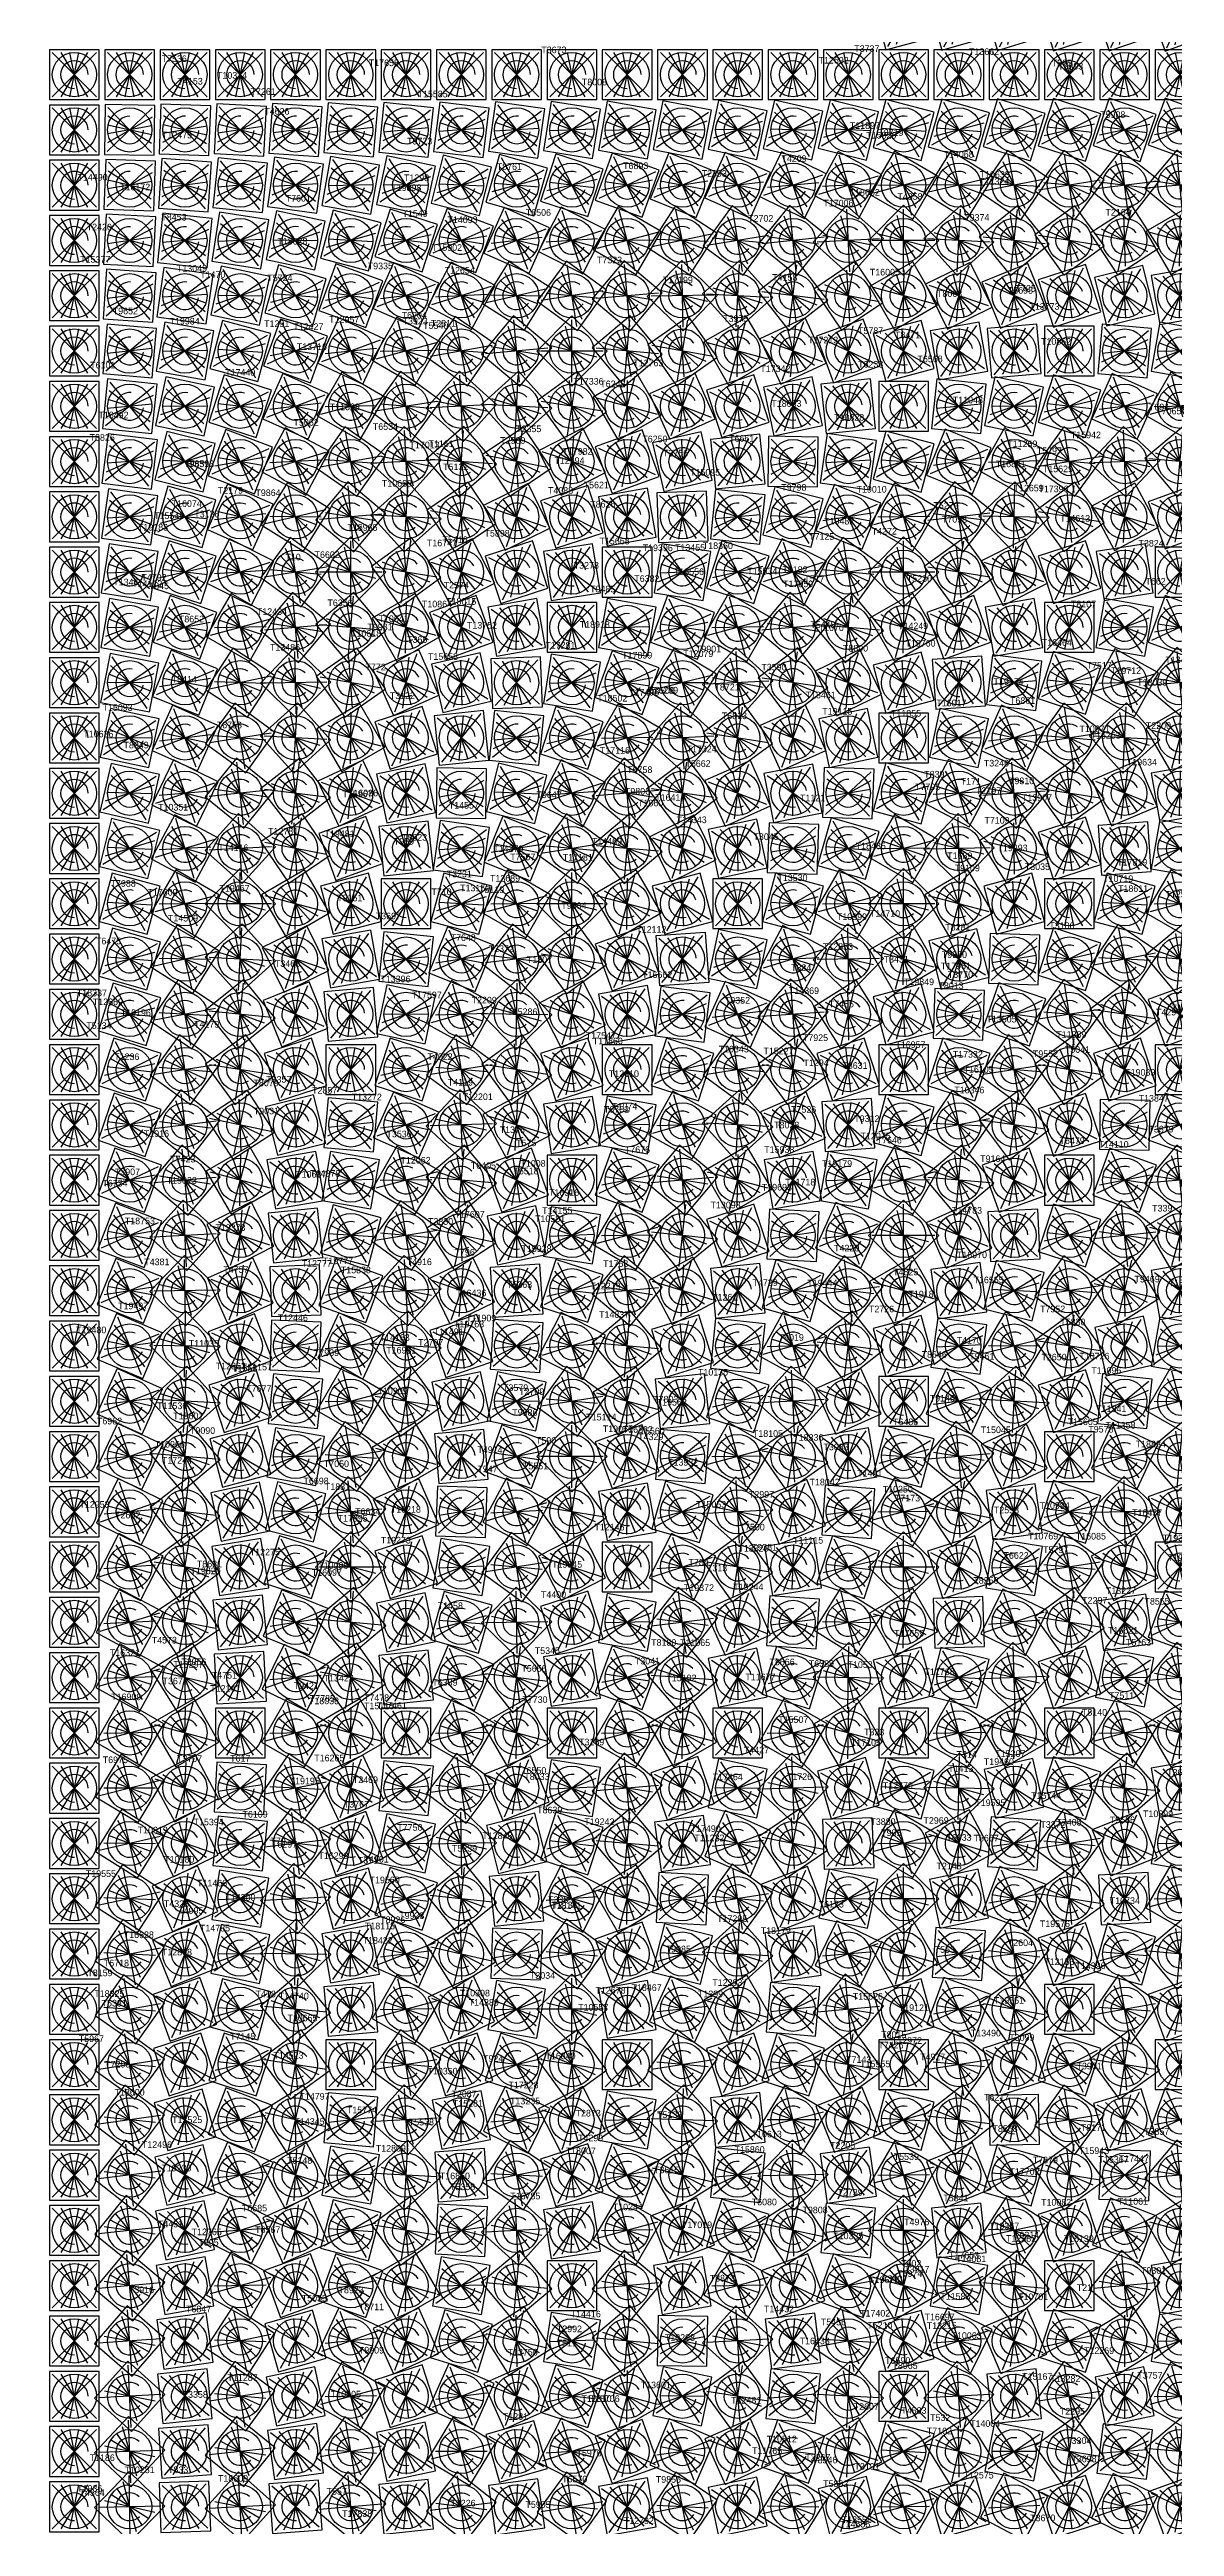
# Model space of a CAD drawing. Header units: metres. Extents: x -45 to 15052, y -45 to 15012.
# Drawn here: x -45 to 1990, y 4564 to 9045 of the extents above; entities that cross this region are included whole.
import ezdxf

# ---------------------------------------------------------------- set-up
doc = ezdxf.new("R2010")
doc.units = ezdxf.units.M
for name, color, linetype in [('L0', 1, 'Continuous'), ('L1', 2, 'Continuous'), ('L10', 4, 'Continuous'), ('L11', 5, 'Continuous'), ('L2', 3, 'Continuous'), ('L3', 4, 'Continuous'), ('L4', 5, 'Continuous'), ('L5', 6, 'Continuous'), ('L6', 7, 'Continuous'), ('L7', 1, 'Continuous'), ('L8', 2, 'Continuous'), ('L9', 3, 'Continuous')]:
    doc.layers.add(name, color=color, linetype=linetype)

# ---------------------------------------------------------------- blocks, each defined once
blk = doc.blocks.new('CELL')
for p, q in [((-40, -40), (40, 40)), ((40, -40), (-40, 40)), ((-24, -40), (24, 40)), ((24, -40), (-24, 40)), ((-8, -40), (8, 40)), ((8, -40), (-8, 40))]:
    blk.add_line(p, q)
blk.add_lwpolyline([(-45, -45), (45, -45), (45, 45), (-45, 45)], close=True)
blk.add_circle((0, 0), 40)
blk.add_arc((0, 0), 25, 0, 270)

msp = doc.modelspace()

# ---------------------------------------------------------------- block references
at = {"layer": 'L0'}
for p, rotation in [((1700, 9100), 17), ((700, 8900), 83.00000000000001), ((1900, 8900), 71), ((800, 8800), 74), ((2000, 8800), 50), ((900, 8700), 63), ((1000, 8600), 50), ((1100, 8500), 35), ((1200, 8400), 18), ((100, 8300), 83.00000000000001), ((1300, 8300), 89), ((200, 8200), 74), ((1400, 8200), 68), ((300, 8100), 63), ((1500, 8100), 45), ((400, 8000), 50), ((1600, 8000), 20), ((500, 7900), 35), ((1700, 7900), 83.00000000000001), ((600, 7800), 18), ((1800, 7800), 54), ((1900, 7700), 23), ((700, 7700), 89), ((800, 7600), 68), ((2000, 7600), 80), ((900, 7500), 45), ((1000, 7400), 20), ((1100, 7300), 83.00000000000001), ((1200, 7200), 54), ((100, 7100), 71), ((1300, 7100), 23), ((200, 7000), 50), ((1400, 7000), 80), ((300, 6900), 27), ((1500, 6900), 45), ((400, 6800), 2), ((1600, 6800), 8), ((500, 6700), 65), ((1700, 6700), 59.00000000000001), ((600, 6600), 36), ((1800, 6600), 18), ((700, 6500), 5), ((1900, 6500), 65), ((800, 6400), 62), ((2000, 6400), 20), ((900, 6300), 27), ((1000, 6200), 80), ((1100, 6100), 41), ((100, 5900), 59.00000000000001), ((1300, 5900), 47), ((200, 5800), 26), ((1400, 5800), 2), ((300, 5700), 81), ((1500, 5700), 45), ((400, 5600), 43.99999999999999), ((1600, 5600), 86.00000000000001), ((1700, 5500), 35), ((500, 5500), 5), ((600, 5400), 54), ((1800, 5400), 72), ((700, 5300), 11), ((1900, 5300), 17), ((800, 5200), 56), ((2000, 5200), 50), ((900, 5100), 9), ((1000, 5000), 50), ((1100, 4900), 89), ((1200, 4800), 36), ((100, 4700), 47), ((1300, 4700), 71), ((200, 4600), 2), ((1400, 4600), 14)]:
    msp.add_blockref('CELL', p, dxfattribs=dict(at, rotation=rotation))
for p in [(600, 9000), (1800, 9000), (0, 8400), (0, 7200), (0, 6000), (1200, 6000), (0, 4800)]:
    msp.add_blockref('CELL', p, dxfattribs=at)
at = {"layer": 'L1'}
for p, rotation in [((1800, 9100), 18), ((800, 8900), 82), ((2000, 8900), 70), ((900, 8800), 72), ((1000, 8700), 59.99999999999999), ((1100, 8600), 46), ((1200, 8500), 30), ((100, 8400), 84), ((1300, 8400), 12), ((200, 8300), 76), ((1400, 8300), 82), ((300, 8200), 66), ((1500, 8200), 59.99999999999999), ((400, 8100), 54), ((1600, 8100), 36), ((500, 8000), 40), ((1700, 8000), 10), ((600, 7900), 24), ((1800, 7900), 72), ((700, 7800), 6), ((1900, 7800), 42), ((800, 7700), 76), ((2000, 7700), 10), ((900, 7600), 54), ((1000, 7500), 30), ((1100, 7400), 4), ((1200, 7300), 66), ((1300, 7200), 36), ((100, 7200), 72), ((200, 7100), 52.00000000000001), ((1400, 7100), 4), ((300, 7000), 30), ((1500, 7000), 59.99999999999999), ((400, 6900), 6), ((1600, 6900), 24), ((500, 6800), 70), ((1700, 6800), 76), ((600, 6700), 42), ((1800, 6700), 36), ((700, 6600), 12), ((1900, 6600), 84), ((800, 6500), 70), ((2000, 6500), 40), ((900, 6400), 36), ((1100, 6200), 52.00000000000001), ((1200, 6100), 12), ((100, 6000), 59.99999999999999), ((1300, 6000), 59.99999999999999), ((200, 5900), 28), ((1400, 5900), 16), ((300, 5800), 84), ((1500, 5800), 59.99999999999999), ((400, 5700), 48), ((1600, 5700), 12), ((500, 5600), 10), ((1700, 5600), 52.00000000000001), ((600, 5500), 59.99999999999999), ((700, 5400), 18), ((1900, 5400), 36), ((800, 5300), 64), ((2000, 5300), 70), ((900, 5200), 18), ((1000, 5100), 59.99999999999999), ((1100, 5000), 10), ((1200, 4900), 48), ((100, 4800), 48), ((1300, 4800), 84), ((1400, 4700), 28), ((200, 4700), 4), ((300, 4600), 48), ((1500, 4600), 59.99999999999999)]:
    msp.add_blockref('CELL', p, dxfattribs=dict(at, rotation=rotation))
for p in [(700, 9000), (1900, 9000), (0, 8500), (0, 7300), (1000, 6300), (0, 6100), (1800, 5500), (0, 4900)]:
    msp.add_blockref('CELL', p, dxfattribs=at)
at = {"layer": 'L10'}
for p, rotation in [((1500, 9100), 15), ((500, 8900), 85), ((1700, 8900), 73), ((600, 8800), 78), ((1800, 8800), 54), ((700, 8700), 68.99999999999999), ((1900, 8700), 33), ((800, 8600), 58), ((2000, 8600), 10), ((900, 8500), 45), ((1000, 8400), 30), ((1100, 8300), 13), ((1200, 8200), 84), ((1300, 8100), 63), ((100, 8100), 81), ((200, 8000), 70), ((1400, 8000), 40), ((300, 7900), 57.00000000000001), ((1500, 7900), 15), ((400, 7800), 42), ((1600, 7800), 78), ((500, 7700), 25), ((1700, 7700), 49), ((600, 7600), 6), ((1800, 7600), 18), ((700, 7500), 75.00000000000001), ((1900, 7500), 75.00000000000001), ((800, 7400), 52.00000000000001), ((2000, 7400), 40), ((900, 7300), 27), ((1100, 7100), 61), ((1200, 7000), 30), ((100, 6900), 68.99999999999999), ((1300, 6900), 87), ((200, 6800), 46), ((1400, 6800), 52.00000000000001), ((300, 6700), 21), ((1500, 6700), 15), ((400, 6600), 84), ((1600, 6600), 66), ((500, 6500), 55), ((1700, 6500), 25), ((600, 6400), 24), ((1800, 6400), 72), ((700, 6300), 81), ((1900, 6300), 27), ((800, 6200), 46), ((2000, 6200), 70), ((900, 6100), 9), ((1000, 6000), 59.99999999999999), ((1100, 5900), 19), ((1200, 5800), 66), ((100, 5700), 57.00000000000001), ((1300, 5700), 21), ((200, 5600), 22), ((1400, 5600), 64), ((300, 5500), 75.00000000000001), ((1500, 5500), 15), ((400, 5400), 36), ((1600, 5400), 54), ((500, 5300), 85), ((1700, 5300), 1), ((600, 5200), 42), ((1800, 5200), 36), ((1900, 5100), 68.99999999999999), ((700, 5100), 87), ((800, 5000), 40), ((2000, 5000), 10), ((900, 4900), 81), ((1000, 4800), 30), ((1100, 4700), 67.00000000000001), ((1200, 4600), 12)]:
    msp.add_blockref('CELL', p, dxfattribs=dict(at, rotation=rotation))
for p in [(400, 9000), (1600, 9000), (0, 8200), (1000, 7200), (0, 7000), (0, 5800), (0, 4600)]:
    msp.add_blockref('CELL', p, dxfattribs=at)
at = {"layer": 'L11'}
for p, rotation in [((1600, 9100), 16), ((600, 8900), 84), ((1800, 8900), 72), ((700, 8800), 76), ((1900, 8800), 52.00000000000001), ((800, 8700), 66), ((2000, 8700), 30), ((900, 8600), 54), ((1000, 8500), 40), ((1100, 8400), 24), ((1200, 8300), 6), ((100, 8200), 82), ((1300, 8200), 76), ((200, 8100), 72), ((1400, 8100), 54), ((300, 8000), 59.99999999999999), ((1500, 8000), 30), ((400, 7900), 46), ((1600, 7900), 4), ((500, 7800), 30), ((1700, 7800), 66), ((600, 7700), 12), ((1800, 7700), 36), ((700, 7600), 82), ((1900, 7600), 4), ((800, 7500), 59.99999999999999), ((2000, 7500), 59.99999999999999), ((900, 7400), 36), ((1000, 7300), 10), ((1100, 7200), 72), ((1200, 7100), 42), ((100, 7000), 70), ((1300, 7000), 10), ((200, 6900), 48), ((1400, 6900), 66), ((300, 6800), 24), ((1500, 6800), 30), ((400, 6700), 87.99999999999999), ((1600, 6700), 82), ((500, 6600), 59.99999999999999), ((1700, 6600), 42), ((600, 6500), 30), ((1900, 6400), 46), ((700, 6400), 87.99999999999999), ((800, 6300), 54), ((900, 6200), 18), ((1000, 6100), 70), ((1100, 6000), 30), ((1200, 5900), 78), ((100, 5800), 58), ((1300, 5800), 34), ((200, 5700), 24), ((1400, 5700), 78), ((300, 5600), 78), ((1500, 5600), 30), ((400, 5500), 40), ((1600, 5500), 70), ((1700, 5400), 18), ((600, 5300), 48), ((1800, 5300), 54), ((700, 5200), 4), ((1900, 5200), 87.99999999999999), ((800, 5100), 48), ((2000, 5100), 30), ((1000, 4900), 40), ((1100, 4800), 78), ((1200, 4700), 24), ((100, 4600), 46), ((1300, 4600), 58)]:
    msp.add_blockref('CELL', p, dxfattribs=dict(at, rotation=rotation))
for p in [(500, 9000), (1700, 9000), (0, 8300), (0, 7100), (1800, 6500), (2000, 6300), (0, 5900), (500, 5400), (900, 5000), (0, 4700)]:
    msp.add_blockref('CELL', p, dxfattribs=at)
at = {"layer": 'L2'}
for p, rotation in [((1900, 9100), 19), ((900, 8900), 81), ((1000, 8800), 70), ((1100, 8700), 57.00000000000001), ((1200, 8600), 42), ((1300, 8500), 25), ((100, 8500), 85), ((200, 8400), 78), ((1400, 8400), 6), ((300, 8300), 68.99999999999999), ((1500, 8300), 75.00000000000001), ((400, 8200), 58), ((1600, 8200), 52.00000000000001), ((500, 8100), 45), ((1700, 8100), 27), ((600, 8000), 30), ((700, 7900), 13), ((1900, 7900), 61), ((800, 7800), 84), ((2000, 7800), 30), ((900, 7700), 63), ((1000, 7600), 40), ((1100, 7500), 15), ((1200, 7400), 78), ((100, 7300), 73), ((1300, 7300), 49), ((200, 7200), 54), ((1400, 7200), 18), ((300, 7100), 33), ((1500, 7100), 75.00000000000001), ((400, 7000), 10), ((1600, 7000), 40), ((500, 6900), 75.00000000000001), ((1700, 6900), 3), ((600, 6800), 48), ((1800, 6800), 54), ((700, 6700), 19), ((1900, 6700), 13), ((800, 6600), 78), ((2000, 6600), 59.99999999999999), ((900, 6500), 45), ((1000, 6400), 10), ((1100, 6300), 63), ((1200, 6200), 24), ((100, 6100), 61), ((1300, 6100), 73), ((200, 6000), 30), ((1400, 6000), 30), ((300, 5900), 87), ((1500, 5900), 75.00000000000001), ((400, 5800), 52.00000000000001), ((1600, 5800), 28), ((500, 5700), 15), ((1700, 5700), 68.99999999999999), ((600, 5600), 66), ((1800, 5600), 18), ((700, 5500), 25), ((1900, 5500), 55), ((800, 5400), 72), ((900, 5300), 27), ((1000, 5200), 70), ((1100, 5100), 21), ((1200, 5000), 59.99999999999999), ((100, 4900), 49), ((1300, 4900), 7), ((200, 4800), 6), ((1400, 4800), 42), ((300, 4700), 51), ((1500, 4700), 75.00000000000001), ((400, 4600), 4), ((1600, 4600), 16)]:
    msp.add_blockref('CELL', p, dxfattribs=dict(at, rotation=rotation))
for p in [(800, 9000), (2000, 9000), (0, 8600), (1800, 8000), (0, 7400), (0, 6200), (2000, 5400), (0, 5000)]:
    msp.add_blockref('CELL', p, dxfattribs=at)
at = {"layer": 'L3'}
for p, rotation in [((2000, 9100), 20), ((1000, 8900), 80), ((1100, 8800), 68), ((1200, 8700), 54), ((1300, 8600), 38), ((100, 8600), 86.00000000000001), ((200, 8500), 80), ((1400, 8500), 20), ((300, 8400), 72), ((400, 8300), 62), ((1600, 8300), 68), ((500, 8200), 50), ((1700, 8200), 43.99999999999999), ((600, 8100), 36), ((1800, 8100), 18), ((700, 8000), 20), ((1900, 8000), 80), ((800, 7900), 2), ((2000, 7900), 50), ((900, 7800), 72), ((1000, 7700), 50), ((1100, 7600), 26), ((100, 7400), 74), ((1300, 7400), 62), ((200, 7300), 56), ((1400, 7300), 32), ((300, 7200), 36), ((400, 7100), 14), ((1600, 7100), 56), ((500, 7000), 80), ((1700, 7000), 20), ((600, 6900), 54), ((1800, 6900), 72), ((700, 6800), 26), ((1900, 6800), 32), ((800, 6700), 86.00000000000001), ((2000, 6700), 80), ((900, 6600), 54), ((1000, 6500), 20), ((1100, 6400), 74), ((1200, 6300), 36), ((100, 6200), 62), ((1300, 6200), 86.00000000000001), ((200, 6100), 32), ((1400, 6100), 43.99999999999999), ((400, 5900), 56), ((1600, 5900), 43.99999999999999), ((500, 5800), 20), ((1700, 5800), 86.00000000000001), ((600, 5700), 72), ((1800, 5700), 36), ((700, 5600), 32), ((1900, 5600), 74), ((2000, 5500), 20), ((800, 5500), 80), ((900, 5400), 36), ((1000, 5300), 80), ((1100, 5200), 32), ((1200, 5100), 72), ((100, 5000), 50), ((1300, 5000), 20), ((200, 4900), 8), ((1400, 4900), 56), ((300, 4800), 54), ((400, 4700), 8), ((1600, 4700), 32), ((500, 4600), 50), ((1700, 4600), 62)]:
    msp.add_blockref('CELL', p, dxfattribs=dict(at, rotation=rotation))
for p in [(900, 9000), (0, 8700), (1500, 8400), (0, 7500), (1200, 7500), (1500, 7200), (0, 6300), (300, 6000), (1500, 6000), (0, 5100), (1500, 4800)]:
    msp.add_blockref('CELL', p, dxfattribs=at)
at = {"layer": 'L4'}
for p in [(1000, 9000), (0, 8800), (0, 7600), (1800, 7000), (0, 6400), (1000, 5400), (0, 5200)]:
    msp.add_blockref('CELL', p, dxfattribs=at)
for p, rotation in [((1100, 8900), 79), ((1200, 8800), 66), ((100, 8700), 87), ((1300, 8700), 51), ((200, 8600), 82), ((1400, 8600), 34), ((300, 8500), 75.00000000000001), ((1500, 8500), 15), ((400, 8400), 66), ((1600, 8400), 84), ((500, 8300), 55), ((1700, 8300), 61), ((600, 8200), 42), ((1800, 8200), 36), ((700, 8100), 27), ((1900, 8100), 9), ((800, 8000), 10), ((2000, 8000), 70), ((900, 7900), 81), ((1000, 7800), 59.99999999999999), ((1100, 7700), 37), ((1200, 7600), 12), ((100, 7500), 75.00000000000001), ((1300, 7500), 75.00000000000001), ((200, 7400), 58), ((1400, 7400), 46), ((300, 7300), 39), ((1500, 7300), 15), ((400, 7200), 18), ((1600, 7200), 72), ((500, 7100), 85), ((1700, 7100), 37), ((600, 7000), 59.99999999999999), ((700, 6900), 33), ((1900, 6900), 51), ((800, 6800), 4), ((2000, 6800), 10), ((900, 6700), 63), ((1000, 6600), 30), ((1100, 6500), 85), ((1200, 6400), 48), ((100, 6300), 63), ((1300, 6300), 9), ((200, 6200), 34), ((1400, 6200), 58), ((300, 6100), 3), ((1500, 6100), 15), ((400, 6000), 59.99999999999999), ((1600, 6000), 59.99999999999999), ((500, 5900), 25), ((1700, 5900), 13), ((600, 5800), 78), ((1800, 5800), 54), ((700, 5700), 39), ((1900, 5700), 3), ((800, 5600), 87.99999999999999), ((2000, 5600), 40), ((900, 5500), 45), ((1100, 5300), 43.00000000000001), ((1200, 5200), 84), ((100, 5100), 51), ((1300, 5100), 33), ((200, 5000), 10), ((1400, 5000), 70), ((300, 4900), 57.00000000000001), ((1500, 4900), 15), ((400, 4800), 12), ((1600, 4800), 48), ((500, 4700), 55), ((1700, 4700), 79), ((600, 4600), 6), ((1800, 4600), 18)]:
    msp.add_blockref('CELL', p, dxfattribs=dict(at, rotation=rotation))
at = {"layer": 'L5'}
for p in [(1100, 9000), (0, 8900), (2000, 8100), (900, 8000), (0, 7700), (500, 7200), (0, 6500), (0, 5300)]:
    msp.add_blockref('CELL', p, dxfattribs=at)
for p, rotation in [((1200, 8900), 78), ((100, 8800), 87.99999999999999), ((1300, 8800), 64), ((200, 8700), 84), ((1400, 8700), 48), ((300, 8600), 78), ((1500, 8600), 30), ((400, 8500), 70), ((1600, 8500), 10), ((500, 8400), 59.99999999999999), ((1700, 8400), 78), ((600, 8300), 48), ((1800, 8300), 54), ((700, 8200), 34), ((1900, 8200), 28), ((800, 8100), 18), ((1000, 7900), 70), ((1100, 7800), 48), ((1200, 7700), 24), ((100, 7600), 76), ((1300, 7600), 87.99999999999999), ((200, 7500), 59.99999999999999), ((1400, 7500), 59.99999999999999), ((300, 7400), 42), ((1500, 7400), 30), ((400, 7300), 22), ((1600, 7300), 87.99999999999999), ((1700, 7200), 54), ((600, 7100), 66), ((1800, 7100), 18), ((700, 7000), 40), ((1900, 7000), 70), ((800, 6900), 12), ((2000, 6900), 30), ((900, 6800), 72), ((1000, 6700), 40), ((1100, 6600), 6), ((1200, 6500), 59.99999999999999), ((100, 6400), 64), ((1300, 6400), 22), ((200, 6300), 36), ((1400, 6300), 72), ((300, 6200), 6), ((1500, 6200), 30), ((400, 6100), 64), ((1600, 6100), 76), ((500, 6000), 30), ((1700, 6000), 30), ((600, 5900), 84), ((1800, 5900), 72), ((700, 5800), 46), ((1900, 5800), 22), ((800, 5700), 6), ((2000, 5700), 59.99999999999999), ((900, 5600), 54), ((1000, 5500), 10), ((1100, 5400), 54), ((1200, 5300), 6), ((100, 5200), 52.00000000000001), ((1300, 5200), 46), ((200, 5100), 12), ((1400, 5100), 84), ((300, 5000), 59.99999999999999), ((1500, 5000), 30), ((400, 4900), 16), ((1600, 4900), 64), ((500, 4800), 59.99999999999999), ((1700, 4800), 6), ((600, 4700), 12), ((1800, 4700), 36), ((700, 4600), 52.00000000000001), ((1900, 4600), 64)]:
    msp.add_blockref('CELL', p, dxfattribs=dict(at, rotation=rotation))
at = {"layer": 'L6'}
for p in [(0, 9000), (1200, 9000), (0, 7800), (0, 6600), (600, 6000), (1800, 6000), (0, 5400)]:
    msp.add_blockref('CELL', p, dxfattribs=at)
for p, rotation in [((100, 8900), 89), ((1300, 8900), 77.00000000000001), ((200, 8800), 86.00000000000001), ((1400, 8800), 62), ((300, 8700), 81), ((1500, 8700), 45), ((400, 8600), 74), ((1600, 8600), 26), ((500, 8500), 65), ((1700, 8500), 5), ((600, 8400), 54), ((1800, 8400), 72), ((700, 8300), 41), ((1900, 8300), 47), ((800, 8200), 26), ((2000, 8200), 20), ((900, 8100), 9), ((1000, 8000), 80), ((1100, 7900), 59.00000000000001), ((1200, 7800), 36), ((100, 7700), 77.00000000000001), ((1300, 7700), 11), ((200, 7600), 62), ((1400, 7600), 74), ((300, 7500), 45), ((1500, 7500), 45), ((400, 7400), 26), ((1600, 7400), 14), ((1700, 7300), 71), ((500, 7300), 5), ((1800, 7200), 36), ((600, 7200), 72), ((700, 7100), 47), ((1900, 7100), 89), ((800, 7000), 20), ((2000, 7000), 50), ((900, 6900), 81), ((1000, 6800), 50), ((1100, 6700), 17), ((1200, 6600), 72), ((100, 6500), 65), ((1300, 6500), 35), ((200, 6400), 38), ((1400, 6400), 86.00000000000001), ((1500, 6300), 45), ((300, 6300), 9), ((400, 6200), 68), ((1600, 6200), 2), ((500, 6100), 35), ((1700, 6100), 47), ((700, 5900), 53), ((1900, 5900), 41), ((800, 5800), 14), ((2000, 5800), 80), ((900, 5700), 63), ((1000, 5600), 20), ((1100, 5500), 65), ((1200, 5400), 18), ((100, 5300), 53), ((1300, 5300), 59.00000000000001), ((200, 5200), 14), ((1400, 5200), 8), ((300, 5100), 63), ((1500, 5100), 45), ((400, 5000), 20), ((1600, 5000), 80), ((500, 4900), 65), ((1700, 4900), 23), ((600, 4800), 18), ((1800, 4800), 54), ((700, 4700), 59.00000000000001), ((1900, 4700), 83.00000000000001), ((800, 4600), 8), ((2000, 4600), 20)]:
    msp.add_blockref('CELL', p, dxfattribs=dict(at, rotation=rotation))
at = {"layer": 'L7'}
for p in [(100, 9000), (1300, 9000), (1800, 8500), (1000, 8100), (0, 7900), (900, 7000), (0, 6700), (0, 5500)]:
    msp.add_blockref('CELL', p, dxfattribs=at)
for p, rotation in [((200, 8900), 87.99999999999999), ((1400, 8900), 76), ((300, 8800), 84), ((1500, 8800), 59.99999999999999), ((400, 8700), 78), ((1600, 8700), 42), ((500, 8600), 70), ((1700, 8600), 22), ((600, 8500), 59.99999999999999), ((700, 8400), 48), ((1900, 8400), 66), ((800, 8300), 34), ((2000, 8300), 40), ((900, 8200), 18), ((1100, 8000), 70), ((1200, 7900), 48), ((100, 7800), 78), ((1300, 7800), 24), ((200, 7700), 64), ((1400, 7700), 87.99999999999999), ((300, 7600), 48), ((1500, 7600), 59.99999999999999), ((400, 7500), 30), ((1600, 7500), 30), ((500, 7400), 10), ((1700, 7400), 87.99999999999999), ((600, 7300), 78), ((1800, 7300), 54), ((700, 7200), 54), ((1900, 7200), 18), ((800, 7100), 28), ((2000, 7100), 70), ((1000, 6900), 59.99999999999999), ((1100, 6800), 28), ((1200, 6700), 84), ((100, 6600), 66), ((1300, 6600), 48), ((200, 6500), 40), ((1400, 6500), 10), ((300, 6400), 12), ((1500, 6400), 59.99999999999999), ((400, 6300), 72), ((1600, 6300), 18), ((500, 6200), 40), ((1700, 6200), 64), ((600, 6100), 6), ((1800, 6100), 18), ((700, 6000), 59.99999999999999), ((1900, 6000), 59.99999999999999), ((800, 5900), 22), ((2000, 5900), 10), ((900, 5800), 72), ((1000, 5700), 30), ((1100, 5600), 76), ((1200, 5500), 30), ((100, 5400), 54), ((1300, 5400), 72), ((200, 5300), 16), ((1400, 5300), 22), ((300, 5200), 66), ((1500, 5200), 59.99999999999999), ((400, 5100), 24), ((1600, 5100), 6), ((500, 5000), 70), ((1700, 5000), 40), ((600, 4900), 24), ((1800, 4900), 72), ((700, 4800), 66), ((1900, 4800), 12), ((800, 4700), 16), ((2000, 4700), 40), ((900, 4600), 54)]:
    msp.add_blockref('CELL', p, dxfattribs=dict(at, rotation=rotation))
at = {"layer": 'L8'}
for p in [(200, 9000), (1400, 9000), (0, 8000), (2000, 7200), (0, 6800), (0, 5600), (1800, 5000)]:
    msp.add_blockref('CELL', p, dxfattribs=at)
for p, rotation in [((300, 8900), 87), ((1500, 8900), 75.00000000000001), ((400, 8800), 82), ((1600, 8800), 58), ((500, 8700), 75.00000000000001), ((1700, 8700), 39), ((600, 8600), 66), ((1800, 8600), 18), ((700, 8500), 55), ((1900, 8500), 85), ((800, 8400), 42), ((2000, 8400), 59.99999999999999), ((900, 8300), 27), ((1000, 8200), 10), ((1100, 8100), 81), ((1200, 8000), 59.99999999999999), ((100, 7900), 79), ((1300, 7900), 37), ((200, 7800), 66), ((1400, 7800), 12), ((300, 7700), 51), ((1500, 7700), 75.00000000000001), ((1600, 7600), 46), ((400, 7600), 34), ((500, 7500), 15), ((1700, 7500), 15), ((600, 7400), 84), ((1800, 7400), 72), ((700, 7300), 61), ((1900, 7300), 37), ((800, 7200), 36), ((900, 7100), 9), ((1000, 7000), 70), ((1100, 6900), 39), ((1200, 6800), 6), ((100, 6700), 67.00000000000001), ((1300, 6700), 61), ((200, 6600), 42), ((1400, 6600), 24), ((300, 6500), 15), ((1500, 6500), 75.00000000000001), ((400, 6400), 76), ((1600, 6400), 34), ((500, 6300), 45), ((1700, 6300), 81), ((600, 6200), 12), ((1800, 6200), 36), ((700, 6100), 67.00000000000001), ((1900, 6100), 79), ((800, 6000), 30), ((2000, 6000), 30), ((900, 5900), 81), ((1000, 5800), 40), ((1100, 5700), 87), ((1200, 5600), 42), ((100, 5500), 55), ((1300, 5500), 85), ((200, 5400), 18), ((1400, 5400), 36), ((300, 5300), 68.99999999999999), ((1500, 5300), 75.00000000000001), ((400, 5200), 28), ((1600, 5200), 22), ((500, 5100), 75.00000000000001), ((1700, 5100), 57.00000000000001), ((600, 5000), 30), ((700, 4900), 73), ((1900, 4900), 31), ((800, 4800), 24), ((2000, 4800), 59.99999999999999), ((900, 4700), 63), ((1000, 4600), 10)]:
    msp.add_blockref('CELL', p, dxfattribs=dict(at, rotation=rotation))
at = {"layer": 'L9'}
for p in [(300, 9000), (1500, 9000), (0, 8100), (1500, 7800), (600, 7500), (1800, 7500), (0, 6900), (1500, 6600), (900, 6000), (0, 5700), (1500, 5400)]:
    msp.add_blockref('CELL', p, dxfattribs=at)
for p, rotation in [((400, 8900), 86.00000000000001), ((1600, 8900), 74), ((500, 8800), 80), ((1700, 8800), 56), ((600, 8700), 72), ((1800, 8700), 36), ((700, 8600), 62), ((1900, 8600), 14), ((800, 8500), 50), ((2000, 8500), 80), ((900, 8400), 36), ((1000, 8300), 20), ((1100, 8200), 2), ((1200, 8100), 72), ((100, 8000), 80), ((1300, 8000), 50), ((200, 7900), 68), ((1400, 7900), 26), ((300, 7800), 54), ((400, 7700), 38), ((1600, 7700), 62), ((500, 7600), 20), ((1700, 7600), 32), ((700, 7400), 68), ((1900, 7400), 56), ((800, 7300), 43.99999999999999), ((2000, 7300), 20), ((900, 7200), 18), ((1000, 7100), 80), ((1100, 7000), 50), ((1200, 6900), 18), ((100, 6800), 68), ((1300, 6800), 74), ((200, 6700), 43.99999999999999), ((1400, 6700), 38), ((300, 6600), 18), ((400, 6500), 80), ((1600, 6500), 50), ((500, 6400), 50), ((1700, 6400), 8), ((600, 6300), 18), ((1800, 6300), 54), ((700, 6200), 74), ((1900, 6200), 8), ((800, 6100), 38), ((2000, 6100), 50), ((1000, 5900), 50), ((1100, 5800), 8), ((1200, 5700), 54), ((100, 5600), 56), ((1300, 5600), 8), ((200, 5500), 20), ((1400, 5500), 50), ((300, 5400), 72), ((400, 5300), 32), ((1600, 5300), 38), ((500, 5200), 80), ((1700, 5200), 74), ((600, 5100), 36), ((1800, 5100), 18), ((700, 5000), 80), ((1900, 5000), 50), ((800, 4900), 32), ((2000, 4900), 80), ((900, 4800), 72), ((1000, 4700), 20), ((1100, 4600), 56)]:
    msp.add_blockref('CELL', p, dxfattribs=dict(at, rotation=rotation))

# ---------------------------------------------------------------- texts
at = {"layer": 'L3'}
for s, p in [('T3737', (1410.7, 9041.1)), ('T7536', (157.8, 9022.8)), ('T17658', (532.6, 9015.4)), ('T3673', (844.6, 9038.8)), ('T12692', (1346.3, 9020.1)), ('T13662', (1618.4, 9035.6)), ('T565', (1767.9, 9015.1)), ('T9893', (1779.5, 9009.2)), ('T4153', (186.7, 8982.1)), ('T10334', (258, 8992.7)), ('T7261', (318.7, 8963.4)), ('T15585', (620.8, 8959)), ('T8008', (918, 8980.6)), ('T4626', (343.5, 8927.7)), ('T5908', (1855.7, 8921.7)), ('T12475', (158.4, 8884.8)), ('T9723', (601.8, 8873.7)), ('T11897', (1402.8, 8901.9)), ('T15826', (1432.4, 8884.4)), ('T8719', (1454.3, 8889)), ('T8761', (764.1, 8827.5)), ('T6893', (992.6, 8829.1)), ('T4209', (1279, 8842.1)), ('T14068', (1572.3, 8849.9)), ('T14490', (5.7, 8808.4)), ('T16172', (82.6, 8790.7)), ('T19898', (573.2, 8789.5)), ('T1298', (596.2, 8807.4)), ('T2393', (1134.7, 8815.2)), ('T18662', (1402.4, 8780.9)), ('T4858', (1488.8, 8773.5)), ('T11324', (1636.8, 8800.9)), ('T10633', (1637.6, 8813.4)), ('T8453', (157.3, 8736.1)), ('T7601', (382.2, 8770.4)), ('T1549', (593.5, 8742.6)), ('T14093', (674.9, 8731.4)), ('T6506', (816.6, 8744.6)), ('T2702', (1218.8, 8734)), ('T17006', (1354.9, 8761.6)), ('T9374', (1609.7, 8735.6)), ('T2164', (1865.3, 8745)), ('T2420', (22.3, 8718.3)), ('T18628', (367.2, 8692.6)), ('T15902', (646.8, 8681.2)), ('T15377', (10.5, 8659.9)), ('T13049', (185.5, 8643.5)), ('T9335', (530.7, 8647.9)), ('T12654', (669.8, 8640)), ('T7323', (945.3, 8658.7)), ('T16005', (1439, 8636.7)), ('T1470', (227.6, 8632.3)), ('T5724', (349, 8626.4)), ('T17199', (1064.3, 8622.7)), ('T4158', (1262.4, 8627.1)), ('T8063', (1560.5, 8597.8)), ('T5698', (1688.6, 8603.8)), ('T725', (1702.6, 8607.2)), ('T9652', (69.4, 8566.4)), ('T19984', (172.1, 8548)), ('T12957', (460.9, 8551.2)), ('T6204', (592, 8558.7)), ('T3923', (593.7, 8548.1)), ('T3975', (1173.7, 8552.5)), ('T13773', (1727.7, 8574.6)), ('T1291', (343.2, 8543.5)), ('T12427', (395.9, 8537.9)), ('T13716', (402.4, 8501.9)), ('T5540', (630.9, 8540)), ('T2811', (644.7, 8544.2)), ('T17213', (1327.3, 8513.8)), ('T5787', (1417.6, 8530.8)), ('T8471', (1484.5, 8523.1)), ('T10862', (1748.7, 8511.3)), ('T6101', (28.6, 8468.5)), ('T12763', (1011.1, 8472.3)), ('T17342', (1240.8, 8461.9)), ('T6238', (1417.7, 8470.1)), ('T6568', (1525.2, 8479.7)), ('T17440', (272.8, 8455.2)), ('T17336', (902.8, 8439.1)), ('T6242', (951.3, 8434.6)), ('T18492', (43.5, 8378.2)), ('T11828', (461.9, 8393)), ('T18603', (1260.8, 8399)), ('T10828', (1374.3, 8373.9)), ('T11048', (1589.1, 8405.4)), ('T694', (1944, 8392.7)), ('T7065', (1957.2, 8385.4)), ('T8826', (27.5, 8337.6)), ('T5062', (396.4, 8364.8)), ('T6534', (539.9, 8357.3)), ('T17013', (606.2, 8324)), ('T1161', (640.6, 8326.4)), ('T2989', (770.4, 8332.2)), ('T2355', (799.1, 8353.3)), ('T6250', (1027.4, 8334.9)), ('T6661', (1184.3, 8335.9)), ('T11259', (1687.7, 8326.1)), ('T15942', (1802.6, 8342.3)), ('T963', (198.4, 8290)), ('T8593', (207.3, 8290)), ('T5131', (667.1, 8284.5)), ('T12994', (868.3, 8295.8)), ('T17982', (882.9, 8312.5)), ('T3756', (1064.8, 8309.3)), ('T16841', (1666.8, 8289.8)), ('T5297', (1740.9, 8313.5)), ('T15629', (1752, 8280.8)), ('T2179', (259.6, 8241.9)), ('T9864', (327.5, 8237.6)), ('T10669', (556.2, 8254.6)), ('T4088', (856.7, 8241.8)), ('T5621', (921.3, 8251.6)), ('T15095', (1113.8, 8274.5)), ('T9798', (1278.7, 8247.2)), ('T19010', (1415, 8243.9)), ('T12659', (1699, 8246.1)), ('T17396', (1743.9, 8244.5)), ('T15545', (144.2, 8196.1)), ('T16074', (175.9, 8218)), ('T3136', (216.8, 8199.2)), ('T8626', (933.2, 8216.9)), ('T5279', (1554.1, 8214.6)), ('T7098', (1569.4, 8189.6)), ('T14613', (1783.1, 8191.2)), ('T19183', (115, 8175.2)), ('T15965', (493.9, 8174.7)), ('T16747', (637.7, 8146.7)), ('T5416', (665.9, 8152.7)), ('T5898', (741.9, 8164.3)), ('T15668', (950, 8150.3)), ('T7125', (1329.2, 8158.5)), ('T19482', (1356.3, 8186.2)), ('T4272', (1442.4, 8168)), ('T3824', (1925, 8146.2)), ('T10', (381.7, 8121.2)), ('T6602', (434.5, 8125.5)), ('T3278', (903.3, 8106.2)), ('T19396', (1028, 8138)), ('T13455', (1086.5, 8138.5)), ('T18360', (1136.8, 8141.8)), ('T5182', (1280.8, 8098.6)), ('T1346', (70.3, 8076)), ('T14112', (104.6, 8073)), ('T4792', (121.3, 8084.5)), ('T845', (134.4, 8069.2)), ('T2574', (668, 8070.4)), ('T9485', (932.9, 8063.4)), ('T6382', (1012.8, 8082.3)), ('T13556', (1084.5, 8094.7)), ('T15534', (1217.2, 8095.8)), ('T17059', (1282, 8072.8)), ('T517', (1320.4, 8082.4)), ('T5230', (1505.8, 8082.5)), ('T662', (1937.6, 8077.5)), ('T8652', (189, 8009.1)), ('T12434', (330.1, 8022.6)), ('T6356', (457.7, 8038.5)), ('T10641', (550.2, 8009.7)), ('T10864', (628.7, 8036.2)), ('T18015', (672.5, 8040.9)), ('T8107', (1802.8, 8036.3)), ('T10618', (500.5, 7983.3)), ('T9931', (530.2, 7994.9)), ('T365', (601.8, 7972)), ('T13752', (710.1, 7997.9)), ('T18918', (914.2, 7999.3)), ('T5448', (1331.4, 7998.9)), ('T1070', (1346.4, 7993.4)), ('T14249', (1490.1, 7996.8)), ('T19760', (1503.4, 7965.3)), ('T16464', (1750, 7966.7)), ('T13486', (353.8, 7958)), ('T772', (526.6, 7922.4)), ('T15658', (639.6, 7941.3)), ('T17281', (851.9, 7961.7)), ('T17899', (990.9, 7943.7)), ('T12079', (1101.4, 7946.5)), ('T9901', (1124.4, 7955)), ('T3590', (1242.8, 7922.1)), ('T8890', (1390.3, 7956.3)), ('T7517', (1831.1, 7925.3)), ('T13417', (1973.5, 7935.3)), ('T5414', (176, 7900)), ('T17496', (1003.5, 7876.8)), ('T16289', (1037.7, 7880.4)), ('T6508', (1040.5, 7880)), ('T8721', (1157.9, 7885.9)), ('T19174', (1662.7, 7896)), ('T19712', (1875.2, 7915.7)), ('T18039', (1922.6, 7894.6)), ('T15093', (50.9, 7849.1)), ('T3122', (570.5, 7870.6)), ('T18502', (945.9, 7865.9)), ('T6813', (1171.3, 7834.1)), ('T18461', (1322.8, 7871.7)), ('T19115', (1352.9, 7842.2)), ('T11855', (1477.2, 7838.5)), ('T16017', (1559.3, 7857.2)), ('T6861', (1692.5, 7861.7)), ('T10636', (16.2, 7801.2)), ('T6753', (257.6, 7817.4)), ('T10671', (1818.2, 7810.5)), ('T16253', (1838.4, 7798.8)), ('T2200', (1938.3, 7816.3)), ('T8949', (88.8, 7781.1)), ('T17116', (950.6, 7771.5)), ('T5662', (1105.4, 7747.6)), ('T17324', (1107.4, 7774.1)), ('T3246', (1645.2, 7748.4)), ('T19634', (1903.9, 7750.2)), ('T9806', (995.9, 7697.6)), ('T6758', (1000, 7736.6)), ('T7795', (1520.7, 7705.6)), ('T839', (1537.3, 7728.4)), ('T171', (1603.2, 7715.4)), ('T2197', (1631.2, 7698.7)), ('T9810', (1690.8, 7716.4)), ('T10351', (151.4, 7668.7)), ('T15967', (484.9, 7692.8)), ('T16086', (494.9, 7694.5)), ('T14557', (677.3, 7672.2)), ('T9647', (835.9, 7691.2)), ('T1860', (1019.6, 7676.2)), ('T16414', (1050.7, 7686.3)), ('T1121', (1312.6, 7685.5)), ('T13907', (1714, 7686)), ('T12781', (350.3, 7625.3)), ('T19481', (452.4, 7620.7)), ('T959', (577.9, 7606.9)), ('T8023', (592.5, 7614.3)), ('T14469', (936.3, 7607.1)), ('T14343', (1089.4, 7645.9)), ('T3045', (1228.4, 7615.4)), ('T7109', (1646.3, 7644.9)), ('T14116', (260.4, 7595.5)), ('T14379', (757.8, 7593.5)), ('T7557', (788.4, 7578.9)), ('T17181', (883.4, 7578.2)), ('T18485', (1413.4, 7598.8)), ('T1689', (1578.9, 7580.8)), ('T19293', (1669.9, 7595.1)), ('T3035', (1719.3, 7561.1)), ('T17819', (1886.4, 7569.2)), ('T7988', (65.4, 7530.8)), ('T19467', (262.5, 7522.1)), ('T3231', (673.4, 7547.9)), ('T13150', (697.8, 7522.5)), ('T5119', (732.1, 7519.5)), ('T13689', (751.8, 7540.1)), ('T13530', (1271.8, 7541.1)), ('T9109', (1592.4, 7558.6)), ('T10719', (1861, 7539.3)), ('T18611', (1888, 7521.6)), ('T17609', (132.1, 7514.8)), ('T9151', (475.5, 7504.5)), ('T3697', (545.2, 7471.9)), ('T710', (645.8, 7515.7)), ('T9504', (880.8, 7490.7)), ('T14710', (1439.3, 7476.4)), ('T12542', (1973.8, 7511.4)), ('T6475', (39, 7426.6)), ('T14509', (169.2, 7468)), ('T7648', (680.6, 7432.7)), ('T12112', (1016.5, 7447.6)), ('T10999', (1379.4, 7470.6)), ('T8281', (1575.4, 7451.7)), ('T3106', (1763.7, 7454.4)), ('T3468', (362.8, 7385.9)), ('T2372', (749.5, 7412.8)), ('T1807', (818.6, 7392.8)), ('T12853', (1354.1, 7416.6)), ('T3431', (1464, 7393.7)), ('T17961', (1567.4, 7381.6)), ('T9350', (1569.2, 7402.1)), ('T13396', (553.5, 7358)), ('T16662', (1027.1, 7365.7)), ('T14369', (1292.6, 7336.8)), ('T834', (1296.5, 7378.4)), ('T19849', (1500.7, 7352.8)), ('T8013', (1563.1, 7345.7)), ('T8770', (1580.1, 7366)), ('T18337', (4.4, 7332.8)), ('T12669', (33.3, 7316.6)), ('T19196', (83.8, 7296.9)), ('T17597', (610.1, 7329.1)), ('T2209', (718.6, 7319.7)), ('T15286', (783.1, 7298.7)), ('T9352', (1176.8, 7319.5)), ('T7455', (1364.6, 7312.6)), ('T4297', (1956.6, 7298)), ('T17054', (1984.6, 7305.6)), ('T5134', (21.6, 7273.6)), ('T4179', (216.5, 7275.9)), ('T17547', (925.2, 7255.7)), ('T7925', (1317.9, 7251.7)), ('T13505', (1650, 7285.3)), ('T11389', (1776.3, 7257.5)), ('T1236', (72, 7217.3)), ('T4022', (638.7, 7217.4)), ('T11860', (937.7, 7245.9)), ('T10343', (1165.5, 7231.1)), ('T15227', (1246.5, 7227.7)), ('T1294', (1319, 7206.3)), ('T16957', (1485.2, 7239.2)), ('T17332', (1588.9, 7221.7)), ('T9552', (1734, 7222.7)), ('T5041', (1791.8, 7230.3)), ('T8079', (324, 7170)), ('T3357', (347, 7176.4)), ('T4119', (675.5, 7171.2)), ('T12010', (966.8, 7186.7)), ('T8631', (1389.3, 7201.4)), ('T16105', (1608.5, 7194.4)), ('T19039', (1901, 7189.1)), ('T9031', (324.5, 7119)), ('T2857', (429.9, 7156.6)), ('T13272', (501.7, 7144.6)), ('T12201', (702.4, 7144.9)), ('T6762', (957.8, 7121.9)), ('T1074', (972.8, 7127.6)), ('T7526', (1296.5, 7121.9)), ('T10346', (1591.8, 7157.1)), ('T13847', (1925.3, 7142.2)), ('T1916', (125.7, 7078.4)), ('T3536', (564.5, 7077.5)), ('T1376', (769.4, 7085.2)), ('T8028', (1265.8, 7093.7)), ('T9312', (1410.8, 7105.2)), ('T12075', (1422.2, 7074)), ('T3879', (1943.1, 7086.3)), ('T7423', (173.4, 7032.1)), ('T12062', (589.9, 7030.1)), ('T575', (799.1, 7061.5)), ('T1008', (806.9, 7024.3)), ('T7676', (995.8, 7049.3)), ('T15938', (1247.9, 7049.3)), ('T19179', (1352.5, 7024)), ('T7646', (1451.3, 7066.4)), ('T9164', (1638.5, 7032.8)), ('T6479', (1782.1, 7065.4)), ('T14110', (1852.7, 7058.8)), ('T6734', (50.6, 6988.6)), ('T3907', (73.2, 7009.1)), ('T19023', (167, 6993.5)), ('T10637', (401.2, 7004.7)), ('T14878', (426.5, 7006.1)), ('T6405', (717.2, 7020.4)), ('T6518', (794.2, 7010.6)), ('T19693', (1243.6, 6981.3)), ('T11718', (1285.9, 6990.5)), ('T14155', (846.2, 6939)), ('T16916', (858.6, 6971.7)), ('T13098', (1150.8, 6949)), ('T14783', (1587.5, 6939.4)), ('T339', (1949.7, 6943.3)), ('T18753', (91.2, 6920.3)), ('T13378', (254.9, 6908.1)), ('T3830', (639.6, 6919.3)), ('T17607', (687.7, 6932.1)), ('T10581', (833.3, 6924.2)), ('T4381', (126.4, 6846.2)), ('T19777', (449.7, 6848.1)), ('T4916', (601.1, 6846.3)), ('T796', (687.7, 6863.6)), ('T15928', (808.7, 6870.1)), ('T4220', (1374.4, 6871)), ('T16970', (1596.5, 6858.9)), ('T4757', (269.4, 6832.4)), ('T12777', (411.1, 6843.3)), ('T15838', (481.9, 6831.5)), ('T5363', (782.6, 6805.1)), ('T12219', (933.5, 6802.5)), ('T1763', (956.4, 6842.9)), ('T4729', (1226.8, 6808.7)), ('T19444', (1325.9, 6807.8)), ('T4825', (1481.2, 6828)), ('T16555', (1626.6, 6813.6)), ('T9469', (1917.8, 6815)), ('T15302', (1979.5, 6808)), ('T19497', (79, 6766.5)), ('T16436', (690.7, 6790)), ('T1261', (1153.7, 6782.3)), ('T2726', (1437.4, 6761)), ('T1918', (1508.9, 6787.9)), ('T7952', (1746.9, 6761)), ('T19480', (3.3, 6723.1)), ('T12446', (367.9, 6745)), ('T14163', (552.2, 6709.3)), ('T11491', (649.8, 6719.8)), ('T19163', (686.8, 6733.7)), ('T11909', (708.7, 6744.5)), ('T14837', (949.2, 6751)), ('T9019', (1274.1, 6709.4)), ('T5830', (1783.5, 6737.6)), ('T11035', (207, 6698.7)), ('T7939', (433.2, 6681.9)), ('T16931', (564.1, 6686.4)), ('T2797', (621.8, 6700.4)), ('T8646', (1532.7, 6678.7)), ('T4170', (1596, 6704.2)), ('T9461', (1618.9, 6675.3)), ('T2650', (1749.4, 6673.9)), ('T10726', (1818, 6675.7)), ('T12863', (255.6, 6657.8)), ('T1558', (285.4, 6653.6)), ('T11157', (302.9, 6656)), ('T10135', (1128.1, 6646.6)), ('T11096', (1839.6, 6649.7)), ('T11536', (149.7, 6585.8)), ('T7677', (311, 6617.1)), ('T10909', (548.4, 6612.7)), ('T3579', (775.4, 6618.5)), ('T2709', (804.5, 6611.6)), ('T7803', (1047.1, 6597.8)), ('T19562', (1053.4, 6592.2)), ('T9146', (1547.3, 6599.5)), ('T11341', (1848.5, 6580.4)), ('T6962', (40.8, 6558.1)), ('T19601', (178.7, 6567.5)), ('T9090', (209.1, 6541)), ('T9986', (792.1, 6573.7)), ('T15114', (926, 6565.3)), ('T19065', (955.9, 6544.2)), ('T16262', (992, 6543)), ('T5560', (1022.3, 6540.3)), ('T18105', (1227.4, 6535.6)), ('T6486', (1480.9, 6556.8)), ('T15045', (1639.5, 6542.4)), ('T15605', (1796.8, 6556.9)), ('T9578', (1834.2, 6543.5)), ('T11358', (1865.2, 6550.7)), ('T10966', (145.3, 6516.1)), ('T17244', (158.3, 6487.2)), ('T4914', (729, 6506.4)), ('T590', (835, 6523.1)), ('T4329', (1019.9, 6529.7)), ('T18336', (1300.5, 6528.6)), ('T3083', (1355.1, 6511.4)), ('T18834', (1919.9, 6516.6)), ('T6698', (414.4, 6449.8)), ('T7050', (451.2, 6480.9)), ('T947', (729, 6471.6)), ('T5551', (811.4, 6476.8)), ('T13932', (1074, 6483.6)), ('T18042', (1329.9, 6447.8)), ('T1481', (1416.1, 6463.8)), ('T12958', (9.1, 6407.3)), ('T1881', (453.2, 6439.4)), ('T16218', (572.3, 6398.4)), ('T15053', (1124.6, 6407.4)), ('T2997', (1220.2, 6425.6)), ('T10250', (1462.3, 6435)), ('T7173', (1484.3, 6418.8)), ('T2558', (1663.4, 6397.2)), ('T10994', (1746.1, 6405.4)), ('T2602', (73.7, 6388.3)), ('T17995', (476.1, 6382.3)), ('T6634', (507.7, 6394.4)), ('T12146', (940.7, 6366.3)), ('T7500', (1203.3, 6366.3)), ('T16437', (1913.4, 6392.6)), ('T12275', (317.3, 6321.1)), ('T19273', (554.2, 6342.7)), ('T13326', (1201.2, 6328.1)), ('T9381', (1225.6, 6329.9)), ('T11115', (1300.1, 6342.6)), ('T6622', (1680.8, 6315.1)), ('T10769', (1725.2, 6350)), ('T5797', (1752.3, 6325.5)), ('T16085', (1811.6, 6349.9)), ('T19343', (1969, 6346.8)), ('T19636', (1977.7, 6311)), ('T19820', (210, 6287.2)), ('T8681', (221.5, 6299.7)), ('T16097', (429.4, 6284.2)), ('T10090', (441.1, 6296.9)), ('T19845', (864.2, 6298.9)), ('T784', (1110.9, 6302.8)), ('T1313', (1135.4, 6292.3)), ('T8250', (1626.2, 6269.9)), ('T1458', (657.3, 6224.1)), ('T4400', (844, 6244.3)), ('T19372', (1102.6, 6256.8)), ('T19244', (1191.9, 6258.3)), ('T2297', (1823.1, 6234)), ('T13227', (1866, 6251.2)), ('T8555', (1935.9, 6232.1)), ('T17659', (1482.8, 6174.3)), ('T16621', (1869.9, 6179.6)), ('T16321', (64.2, 6139.1)), ('T4573', (139.9, 6161.8)), ('T5345', (832.8, 6142.8)), ('T8180', (1043.4, 6157.6)), ('T11065', (1095.6, 6157.2)), ('T5163', (1902.3, 6157.9)), ('T3671', (159.4, 6087.9)), ('T13297', (179, 6118)), ('T3956', (193.4, 6122.7)), ('T4751', (248.6, 6098.3)), ('T13423', (450.9, 6093.1)), ('T6339', (647.5, 6085.4)), ('T5656', (808.6, 6110.6)), ('T3041', (1014, 6124.1)), ('T15102', (1070.9, 6093.5)), ('T11677', (1213.8, 6095.3)), ('T8666', (1257.4, 6122.4)), ('T6389', (1328.6, 6119.5)), ('T1053', (1398.7, 6117.6)), ('T11768', (1537.8, 6104.6)), ('T16909', (66.6, 6059.3)), ('T12141', (245.8, 6074.5)), ('T9421', (396.7, 6079.4)), ('T18038', (424.3, 6052)), ('T7785', (425.8, 6056.4)), ('T7478', (523.8, 6057.6)), ('T15115', (523.9, 6042.9)), ('T17461', (546.9, 6043.5)), ('T7730', (810.4, 6054.3)), ('T7511', (1871.7, 6061.7)), ('T15507', (1273.2, 6018)), ('T323', (1428.5, 5995.6)), ('T8140', (1822.7, 6031.3)), ('T617', (281.8, 5948.2)), ('T16265', (433.9, 5948.7)), ('T3169', (913, 5977.5)), ('T4427', (1211.1, 5962.9)), ('T17105', (1404.6, 5976.4)), ('T314', (1595.8, 5955.1)), ('T15207', (1666, 5956.4)), ('T6975', (51.3, 5945.4)), ('T3707', (185.5, 5947.5)), ('T19195', (389.4, 5907.1)), ('T2469', (503.7, 5909.3)), ('T16550', (799.3, 5926.2)), ('T8033', (813.9, 5914.8)), ('T17464', (1154.7, 5914.5)), ('T1726', (1289, 5914.9)), ('T1413', (1580.8, 5929.4)), ('T19460', (1645.2, 5942.1)), ('T3674', (1976.8, 5922.7)), ('T3767', (487.5, 5864.9)), ('T12770', (1462.4, 5898.9)), ('T19595', (1629.8, 5867.8)), ('T15744', (1730.7, 5880.7)), ('T10819', (114.5, 5818.3)), ('T15394', (215.6, 5832.8)), ('T6109', (304.1, 5846.9)), ('T7750', (584.1, 5823)), ('T8639', (837.1, 5854.5)), ('T19242', (922.5, 5833.4)), ('T17490', (1114.7, 5820.9)), ('T3880', (1440, 5833.5)), ('T995', (1459.5, 5813.4)), ('T2969', (1536, 5835.6)), ('T3372', (1747.5, 5828.3)), ('T7405', (1776.5, 5832.4)), ('T9586', (1873.2, 5836.8)), ('T10399', (1933.2, 5847.7)), ('T70', (354.5, 5798.4)), ('T6297', (357.4, 5792.5)), ('T16298', (441.4, 5772)), ('T5239', (683, 5785.1)), ('T12848', (738, 5808)), ('T11232', (1121.5, 5804.1)), ('T6933', (1577.5, 5804.9)), ('T8667', (1626.6, 5803.7)), ('T19555', (20.7, 5739.4)), ('T10180', (162.4, 5765.4)), ('T371', (512.9, 5763.5)), ('T4901', (523.1, 5765.5)), ('T19560', (534, 5728.1)), ('T2148', (1559.6, 5753.2)), ('T4328', (161.8, 5685.2)), ('T11466', (221.9, 5722.3)), ('T14300', (273.1, 5696.4)), ('T338', (856.8, 5692.3)), ('T18141', (862.4, 5681.4)), ('T2134', (864.5, 5682.7)), ('T6123', (1346.5, 5684.2)), ('T10734', (1873, 5690.6)), ('T4995', (187.9, 5672.6)), ('T14785', (227.1, 5640.9)), ('T18118', (525.6, 5644.7)), ('T8926', (553.1, 5656)), ('T9923', (587.6, 5663.5)), ('T17295', (1162.7, 5658)), ('T18179', (1241.6, 5636.4)), ('T19576', (1746.6, 5648.7)), ('T16628', (89.3, 5628.8)), ('T12808', (158.3, 5597.5)), ('T18422', (521.4, 5618.6)), ('T9085', (1069.7, 5603)), ('T553', (1556.3, 5602.2)), ('T2604', (1688.6, 5614.4)), ('T8159', (23.5, 5559.9)), ('T6718', (53.3, 5577.8)), ('T3034', (824.1, 5555.2)), ('T12153', (1754.6, 5580.1)), ('T14396', (1810.9, 5572.8)), ('T18825', (36, 5522.4)), ('T5331', (49.2, 5505.1)), ('T418', (327.7, 5521.6)), ('T14740', (369.6, 5518)), ('T10308', (697.2, 5523.3)), ('T14389', (713.3, 5506.4)), ('T12678', (942.6, 5528.5)), ('T18467', (1007.9, 5533.3)), ('T1399', (1128, 5521.8)), ('T12393', (1154, 5542.4)), ('T15626', (1408.2, 5517.4)), ('T19551', (1663.4, 5510)), ('T10665', (385.3, 5478.3)), ('T10557', (911.4, 5497.6)), ('T19121', (1491.4, 5496.9)), ('T5967', (7.9, 5440.8)), ('T7145', (281.7, 5444.8)), ('T14523', (360.1, 5410.7)), ('T7426', (1454.4, 5429.2)), ('T8015', (1459.5, 5448.1)), ('T12972', (1478.8, 5437.5)), ('T13490', (1621.7, 5451)), ('T3099', (1691.3, 5442.9)), ('T7206', (55.6, 5394.7)), ('T10350', (638.8, 5382.1)), ('T924', (739.3, 5404.9)), ('T16840', (852.2, 5409.6)), ('T7143', (1396.1, 5403.1)), ('T15955', (1421.4, 5395.3)), ('T4927', (1529.9, 5407.9)), ('T3901', (1812.9, 5391.3)), ('T13600', (72.6, 5344)), ('T14797', (407.1, 5336.5)), ('T2087', (682.1, 5341)), ('T15281', (684.6, 5323.8)), ('T17228', (785.2, 5357.2)), ('T13235', (788.1, 5328)), ('T6217', (1645.6, 5334.9)), ('T13525', (176.8, 5294.2)), ('T14345', (398.2, 5291)), ('T15774', (492.9, 5311.9)), ('T5538', (604.9, 5289.9)), ('T2873', (906.7, 5306.1)), ('T5138', (1054.2, 5303.3)), ('T8568', (1660.8, 5278.1)), ('T8171', (1820.8, 5279.8)), ('T12496', (122.1, 5249.3)), ('T12809', (545.2, 5242.6)), ('T18007', (888.8, 5238)), ('T4299', (911.1, 5261.3)), ('T15860', (1194.3, 5240.3)), ('T10613', (1225.2, 5268.4)), ('T2205', (1367, 5247.8)), ('T15943', (1817.4, 5238.2)), ('T3857', (1935.2, 5272.9)), ('T19230', (157.3, 5206.8)), ('T5148', (384.8, 5220.5)), ('T16850', (661.1, 5192.6)), ('T3615', (1048.5, 5203.5)), ('T5539', (1482.2, 5227.6)), ('T17702', (1691.5, 5200.6)), ('T7879', (1733.7, 5221.4)), ('T15367', (1852.7, 5222.4)), ('T17447', (1889.5, 5223.7)), ('T5358', (679.4, 5172.9)), ('T16785', (788.5, 5156.2)), ('T6080', (1225.3, 5145.4)), ('T2739', (1380.5, 5162.9)), ('T5341', (1571.9, 5152.6)), ('T10082', (1748.8, 5144.9)), ('T11061', (1887.7, 5146.3)), ('T4451', (151.2, 5105.7)), ('T6685', (303, 5134.4)), ('T10244', (973.9, 5136.5)), ('T17019', (1099.2, 5104.1)), ('T9808', (1317.1, 5131)), ('T4976', (1501, 5109.4)), ('T19367', (1654.7, 5101.9)), ('T12765', (212, 5091.4)), ('T805', (224.4, 5072.4)), ('T6567', (326.9, 5095.2)), ('T10335', (1372.8, 5084.1)), ('T12382', (1685.3, 5079.5)), ('T9214', (1699.8, 5085.6)), ('T16139', (1789.7, 5079.2)), ('T8873', (1149.3, 5007.6)), ('T3407', (1461.4, 5006.6)), ('T5974', (1488.4, 5015.8)), ('T602', (1495.4, 5034.2)), ('T3917', (1501.2, 5023.7)), ('T17653', (1582.2, 5049.1)), ('T14081', (1595.1, 5042.6)), ('T9301', (1929.5, 5021.5)), ('T3916', (98.5, 4986.5)), ('T5055', (411.3, 4971.4)), ('T8923', (477.8, 4986.3)), ('T19676', (1437.7, 5004.6)), ('T11583', (1566.4, 4974.7)), ('T10701', (1707.2, 4973.9)), ('T21', (1813.3, 4990.4)), ('T6847', (201.9, 4951.7)), ('T8711', (514.7, 4955.7)), ('T14416', (897.8, 4942.7)), ('T14432', (1247.4, 4951.9)), ('T5456', (1350.4, 4928.3)), ('T17402', (1421.4, 4944.2)), ('T5210', (1434.4, 4922.4)), ('T16697', (1538, 4937.4)), ('T13215', (1542, 4921.7)), ('T9909', (514.6, 4877.3)), ('T13756', (783.6, 4873.7)), ('T511', (872.4, 4890.1)), ('T2992', (872.7, 4915.9)), ('T10288', (1068.2, 4900.3)), ('T16433', (1312, 4894.1)), ('T10063', (1586.8, 4903.8)), ('T12269', (1826.4, 4876.5)), ('T11287', (277, 4827.5)), ('T6590', (1466.7, 4858.5)), ('T8965', (1479.9, 4849.3)), ('T15167', (1714.6, 4829.7)), ('T3757', (1922.9, 4831.8)), ('T3358', (195.8, 4797.2)), ('T10105', (464, 4797.8)), ('T12810', (917.3, 4789.8)), ('T18706', (932, 4789.8)), ('T13601', (1024.5, 4814.3)), ('T12481', (1188.1, 4786.7)), ('T13282', (1765.4, 4825.7)), ('T1281', (775.1, 4757.3)), ('T2607', (1409.8, 4775.3)), ('T4583', (1496, 4768.2)), ('T532', (1548.1, 4755.3)), ('T14004', (1620.3, 4744.5)), ('T2295', (1782.8, 4766.9)), ('T11765', (1225.9, 4695.4)), ('T10512', (1252.4, 4716.5)), ('T7102', (1542.1, 4731.1)), ('T3304', (1794.1, 4713.6)), ('T1186', (27.6, 4682.8)), ('T10281', (90.7, 4660.9)), ('T833', (169.4, 4660.9)), ('T5976', (908.3, 4691.3)), ('T2267', (1322.2, 4683.5)), ('T8546', (1334.6, 4678.6)), ('T3191', (1411.2, 4667.1)), ('T12575', (1608.5, 4651.2)), ('T3698', (1803.6, 4680.6)), ('T1936', (5, 4627.2)), ('T4564', (9.2, 4619.8)), ('T18609', (259.8, 4645.3)), ('T557', (456.2, 4621.9)), ('T6570', (882.3, 4644.2)), ('T9856', (1051.8, 4643.5)), ('T5862', (1354.4, 4635.8)), ('T17838', (484.3, 4581.8)), ('T1226', (680.2, 4600.6)), ('T5905', (815.9, 4598.1)), ('T12792', (993.8, 4568.9)), ('T14655', (1385.3, 4562.6)), ('T18558', (1388.2, 4570.6)), ('T3670', (1729, 4573.9))]:
    msp.add_text(s, height=12, dxfattribs=at).set_placement(p)

doc.saveas('drawing.dxf')
